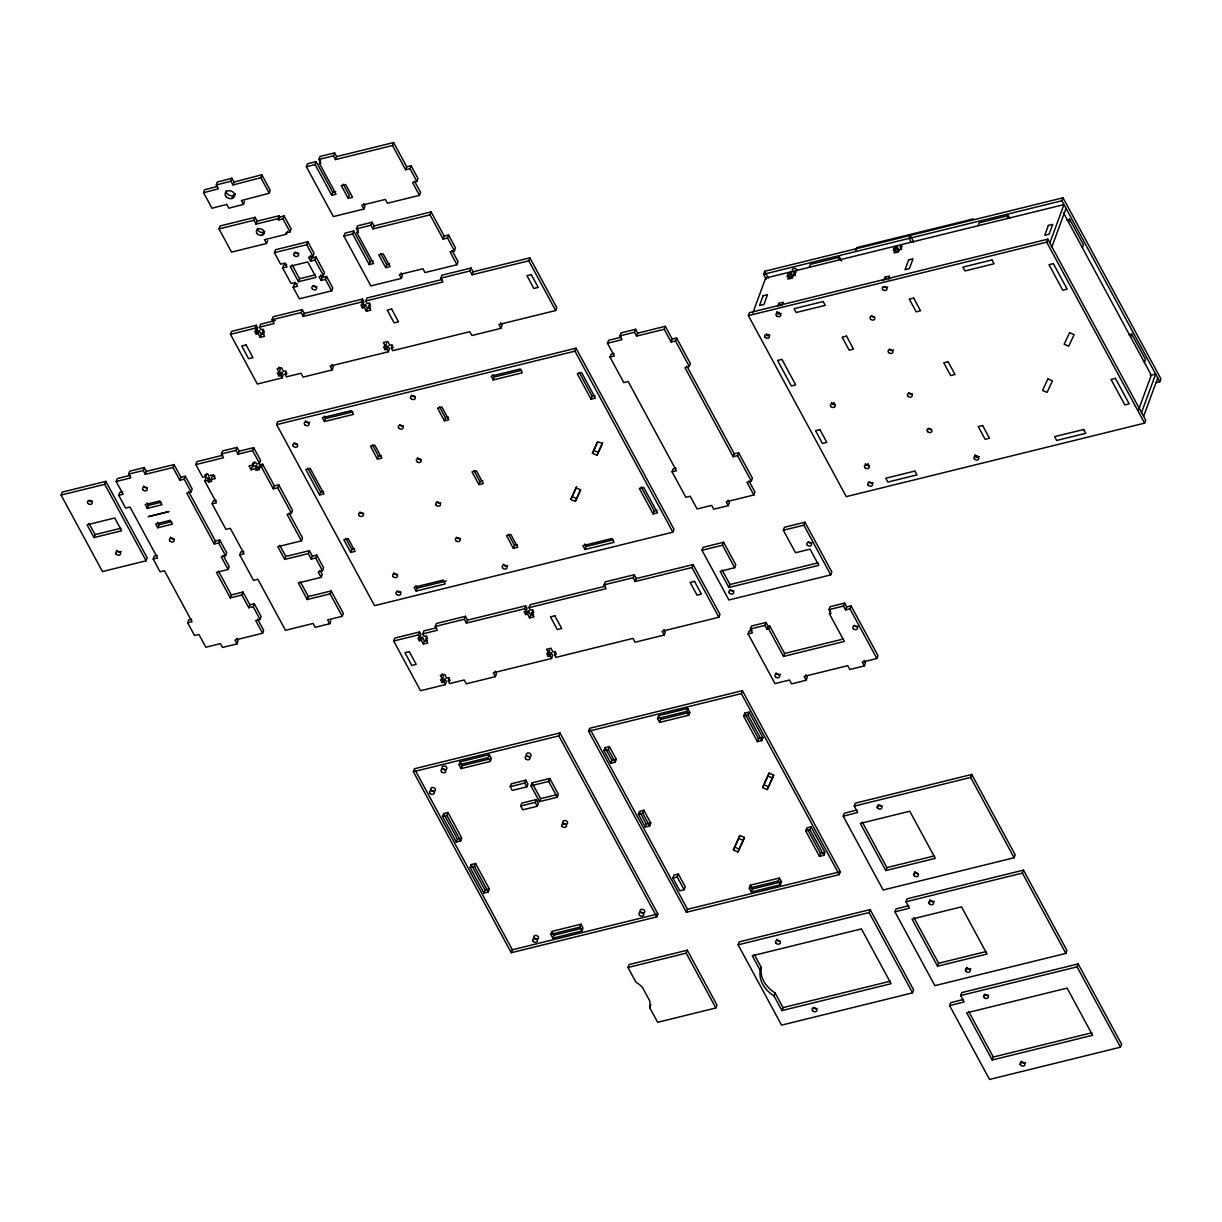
<?xml version="1.0" encoding="UTF-8"?>
<svg xmlns="http://www.w3.org/2000/svg" width="1222" height="1222" viewBox="0 0 1222 1222"><rect width="100%" height="100%" fill="white"/><g stroke="black" fill="none" stroke-linecap="round" stroke-linejoin="round"><path stroke-width="1.5" d="M244.461 201.431L243.499 204.364L228.85 208.198L226.788 204.38L212.002 208.259L203.585 192.709L218.371 188.83L216.309 184.996L217.21 182.093L231.92 178.229L233.982 182.063L233.02 184.98L260.836 177.679L261.814 174.761L233.982 182.063M203.585 192.709L204.563 189.777L217.44 186.401M233.02 184.98L230.943 181.161L231.92 178.229M231.951 198.514L232.928 195.581M243.499 204.364L241.421 200.53L269.237 193.229L270.215 190.311L261.814 174.761M61.1 495.078L62.185 492.13L105.84 481.361L147.205 557.858L146.121 560.806L102.465 571.56L61.1 495.078L104.756 484.324L105.84 481.361M93.972 537.573L87.068 524.803L114.715 517.991L121.62 530.76L93.972 537.573L95.056 534.61L89.023 523.444M236.701 638.373L238.076 640.924L236.992 643.887L222.45 647.461L220.372 643.643L205.831 647.232L198.926 634.478L194.558 635.547L187.669 622.808L192.037 621.723L164.451 570.735L160.097 571.82L153.193 559.065L157.562 557.996L129.99 507.008L125.622 508.077L118.717 495.322L123.086 494.253L116.197 481.514L117.281 478.55L130.021 475.419M118.717 495.322L119.817 492.374L122.719 491.656M116.197 481.514L130.754 477.924L128.677 474.09L129.761 471.142L144.318 467.552L146.38 471.387L145.296 474.335L172.944 467.522L174.043 464.574L146.38 471.387M267.633 240.535L266.533 243.484L231.538 252.114L218.998 228.911L220.082 225.948L255.077 217.333L257.155 221.151L256.055 224.115L277.959 218.707L279.044 215.759L257.155 221.151M145.296 474.335L143.234 470.516L144.318 467.552M147.297 508.367L145.235 504.549L159.853 500.944L161.93 504.762L147.297 508.367L148.381 505.419L147.007 502.868M256.055 224.115L253.993 220.281L255.077 217.333M262.088 235.266L263.173 232.302M157.775 527.751L155.713 523.917L170.332 520.312L172.409 524.146L157.775 527.751L158.86 524.788L157.485 522.237M281.808 372.42L280.724 375.383L278.83 375.841L279.914 372.893L281.808 372.42L283.183 374.971L282.099 377.934L257.353 384.029L230.469 334.309L231.554 331.361L256.299 325.266L257.674 327.802L256.589 330.765L254.695 331.238L256.208 334.034L258.102 333.575L259.186 330.612L257.307 331.086L256.208 334.034M180.932 477.313L185.301 476.244L184.216 479.192L179.848 480.277L180.932 477.313L174.043 464.574M153.193 559.065L154.278 556.117L157.195 555.399M279.731 217.027L284.1 215.958L283.015 218.906L278.647 219.991L279.731 217.027L279.044 215.759M206.732 473.647L205.647 476.611L202.73 477.328L195.841 464.574L196.925 461.626L222.725 455.256M326.534 276.432L325.449 279.395L321.08 280.464L322.18 277.516L326.534 276.432L332.751 287.903L331.651 290.867L299.359 298.825L293.143 287.353L297.511 286.269L295.449 282.45L291.08 283.519L282.664 267.969L287.033 266.9L284.97 263.081L280.602 264.151L274.4 252.679L275.485 249.716L307.791 241.757L313.993 253.229L312.908 256.192L308.54 257.262L310.602 261.096L314.971 260.011L316.055 257.063L311.702 258.132L310.602 261.096M363.606 203.539L364.981 206.09L363.896 209.038L333.331 216.569L306.371 166.727L307.47 163.779L316.192 161.625L332.781 192.282L331.697 195.245L336.05 194.161L319.477 163.504L320.561 160.556M214.308 544.004L215.408 541.056L219.761 539.987L218.677 542.935L214.308 544.004L186.737 493.016L191.106 491.947L192.19 488.983L185.301 476.244M266.533 243.484L264.471 239.665L286.376 234.273L287.46 231.309M286.376 234.273L285.688 232.99L290.042 231.92L291.142 228.957L284.1 215.958M331.697 195.245L315.108 164.573L316.192 161.625M256.589 330.765L255.215 328.214L256.299 325.266M319.477 163.504L320.928 163.152L318.927 159.456L320.011 156.492L334.568 152.903L336.569 156.599L335.485 159.563L392.522 145.51L393.606 142.546L336.569 156.599M258.102 333.575L260.179 337.394L264.532 336.325L262.47 332.491L264.364 332.033L262.852 329.222L260.958 329.696L259.583 327.145L260.668 324.181L275.21 320.592M282.664 267.969L283.748 265.021L286.666 264.303M330.826 620.761L329.726 623.724L315.184 627.314L313.107 623.48L285.459 630.292L257.888 579.304L253.519 580.374L239.726 554.88L244.095 553.81L230.301 528.316L225.948 529.386L212.154 503.892L216.523 502.822L204.792 481.147L205.892 478.184L208.794 477.481L209.695 479.131L208.611 482.094L211.803 481.3L210.917 479.635L212.002 476.687L214.904 475.969M208.611 482.094L207.709 480.429L208.794 477.481M260.179 337.394L261.264 334.431L259.186 330.612M262.47 332.491L263.555 329.543M195.841 464.574L223.489 457.761L221.411 453.942L222.496 450.979L237.053 447.405L239.13 451.224L238.03 454.172L252.587 450.597L253.672 447.634L239.13 451.224M259.583 327.145L274.125 323.555L272.063 319.736L273.148 316.773L302.246 309.609L304.324 313.428L303.239 316.391L361.437 302.048L362.522 299.085L304.324 313.428M335.485 159.563L333.484 155.866L334.568 152.903M312.908 256.192L306.707 244.721L307.791 241.757M212.154 503.892L213.239 500.944L216.157 500.226M293.143 287.353L294.242 284.39L297.145 283.672M238.03 454.172L235.968 450.353L237.053 447.405M298.504 281.702L290.164 266.274L307.761 261.936L316.101 277.363L298.504 281.702L299.589 278.738L292.073 264.853M303.239 316.391L301.162 312.557L302.246 309.609M278.83 375.841L277.318 373.046L279.196 372.573L280.296 369.624L278.906 367.074M187.669 622.808L188.753 619.844L191.671 619.126M348.194 198.315L341.305 185.576L345.673 184.491L352.562 197.246L348.194 198.315L349.293 195.367L343.26 184.216M331.895 364.416L333.27 366.967L332.185 369.93L303.087 377.094L301.009 373.275L286.467 376.85L285.093 374.299L286.177 371.351M256.528 465.719L255.444 468.668L251.075 469.752L252.16 466.789L256.528 465.719L257.43 467.369L256.33 470.333L259.538 469.538L258.636 467.889L259.721 464.925L262.638 464.207L274.354 485.882L273.27 488.831L277.638 487.761L278.723 484.798L274.354 485.882M251.075 469.752L248.998 465.918L253.366 464.849L254.451 461.885M321.08 280.464L319.018 276.646L323.387 275.561L324.472 272.613L316.055 257.063M230.255 597.864L231.34 594.915L242.979 592.044L241.895 595.007L230.255 597.864L216.462 572.37L228.102 569.513L221.213 556.758L225.581 555.689L226.666 552.726L219.761 539.987M253.366 464.849L252.48 463.184L255.673 462.405L256.574 464.055L259.476 463.337L260.576 460.388L253.672 447.634M401.106 272.888L402.481 275.439L401.396 278.387L370.846 285.917L343.886 236.075L344.971 233.127L353.708 230.973L370.281 261.63L369.197 264.594L373.565 263.509L356.977 232.852L358.061 229.904M276.646 424.645L277.73 421.682L576.051 348.194L673.948 529.218L672.864 532.166L374.543 605.654L276.646 424.645L574.966 351.157L576.051 348.194M273.27 488.831L261.554 467.171L262.638 464.207M228.102 569.513L229.186 566.55L223.152 555.399M369.197 264.594L352.608 233.921L353.708 230.973M356.977 232.852L358.443 232.501L356.442 228.804L357.527 225.841L372.084 222.251L374.069 225.948L372.985 228.911L430.037 214.858L431.122 211.895L374.069 225.948M239.726 554.88L240.826 551.932L243.728 551.214M372.985 228.911L370.984 225.215L372.084 222.251M406.712 166.772L411.081 165.703L409.996 168.651L405.628 169.736L406.712 166.772L393.606 142.546M249.868 604.798L254.237 603.714L253.153 606.677L248.784 607.746L249.868 604.798L242.979 592.044M362.445 307.868L363.53 304.904L365.424 304.446L364.339 307.394L362.445 307.868L360.933 305.057L362.812 304.599L363.912 301.635L362.522 299.085M364.339 307.394L366.401 311.228L370.77 310.144L368.708 306.325L370.587 305.851L369.075 303.056L367.18 303.514L365.806 300.963L366.89 298.015L442.181 279.471M324.441 421.544L322.364 417.71L351.478 410.546L353.54 414.365L324.441 421.544L325.526 418.581L324.151 416.03M284.726 559.432L285.826 556.468L309.395 550.664L308.311 553.612L284.726 559.432L277.837 546.677L301.406 540.872L287.063 514.34L291.432 513.255L292.516 510.307L278.723 484.798M366.401 311.228L367.486 308.265L365.424 304.446M368.708 306.325L369.792 303.362M363.896 209.038L361.819 205.22L385.404 199.415L387.466 203.234L419.482 195.352L412.547 182.536L416.916 181.467L418 178.504L411.081 165.703M385.709 267.664L378.805 254.924L383.173 253.84L390.078 266.595L385.709 267.664L386.794 264.716L380.76 253.565M236.992 643.887L234.93 640.053L262.577 633.24L255.688 620.501L260.042 619.417L261.141 616.468L254.237 603.714M419.482 195.352L420.567 192.389L414.502 181.192M262.577 633.24L263.662 630.292L257.628 619.142M301.406 540.872L302.506 537.909L289.049 513.041M319.614 494.956L305.836 469.462L310.189 468.393L323.983 493.887L319.614 494.956L320.699 492.008L307.776 468.102M385.052 349.675L386.152 346.727L388.031 346.254L386.946 349.217L385.052 349.675L383.54 346.88L385.434 346.406L386.519 343.458M312.358 556.147L316.727 555.063L315.643 558.026L311.274 559.096L312.358 556.147L309.395 550.664M332.185 369.93L330.123 366.096L388.321 351.768L389.421 348.805L388.031 346.254M500.699 322.837L502.074 325.388L500.989 328.336L471.891 335.515L469.813 331.681L392.69 350.683L391.315 348.133L392.399 345.184M308.341 596.565L331.177 590.944L330.093 593.892L307.241 599.528L308.341 596.565L300.261 581.657M444.212 236.121L448.581 235.052L447.496 238L443.128 239.084L444.212 236.121L431.122 211.895M307.241 599.528L298.29 582.955L321.126 577.334L318.163 571.85L322.532 570.766L323.616 567.818L316.727 555.063M321.126 577.334L322.226 574.371L319.996 570.262M365.806 300.963L442.929 281.976L440.867 278.142L441.952 275.194L471.05 268.015L473.128 271.849L472.028 274.797L528.79 260.821L529.874 257.857L473.128 271.849M377.445 459.182L370.419 446.183L374.787 445.113L381.814 458.113L377.445 459.182L378.53 456.234L372.389 444.854M401.396 278.387L399.334 274.568L422.904 268.764L424.981 272.582L456.982 264.7L450.063 251.885L454.431 250.815L455.516 247.852L448.581 235.052M350.729 552.466L343.825 539.727L348.194 538.642L355.083 551.397L350.729 552.466L351.814 549.518L345.78 538.367M456.982 264.7L458.082 261.737L452.018 250.541M329.726 623.724L327.664 619.905L342.221 616.316L343.306 613.352L331.177 590.944M472.028 274.797L469.966 270.978L471.05 268.015M444.457 420.857L437.552 408.117L441.921 407.048L448.825 419.788L444.457 420.857L445.541 417.909L439.508 406.758M445.007 679.127L443.907 682.09L442.028 682.548L443.112 679.6L445.007 679.127L446.381 681.677L445.297 684.641L420.551 690.736L393.667 641.015L394.752 638.067L419.497 631.973L420.872 634.508L419.788 637.472L417.893 637.93L419.406 640.74L421.3 640.282L422.384 637.319L420.49 637.792L419.406 640.74M493.245 379.95L491.168 376.132L520.282 368.952L522.344 372.786L493.245 379.95L494.33 377.002L492.955 374.451M416.137 591.081L414.059 587.263L443.174 580.083L445.236 583.917L416.137 591.081L417.221 588.133L415.847 585.582M419.788 637.472L418.398 634.921L419.497 631.973M421.3 640.282L423.362 644.101L427.731 643.032L425.668 639.198L427.563 638.739L426.035 635.929L424.141 636.402L422.766 633.851L423.851 630.888L436.59 627.757M478.932 484.599L472.028 471.86L476.397 470.776L483.286 483.53L478.932 484.599L480.017 481.651L473.983 470.485M423.362 644.101L424.462 641.138L422.384 637.319M425.668 639.198L426.753 636.25M422.766 633.851L437.323 630.262L435.246 626.443L436.346 623.48L465.445 616.316L467.507 620.134L466.422 623.098L524.635 608.755L525.72 605.791L467.507 620.134M500.989 328.336L498.927 324.517L555.674 310.541L556.758 307.577L529.874 257.857M442.028 682.548L440.5 679.753L442.395 679.279L443.479 676.331L442.104 673.78M466.422 623.098L464.36 619.264L465.445 616.316M413.357 771.724L414.441 768.76L559.966 732.91L657.864 913.934L656.779 916.882L511.254 952.732L413.357 771.724L558.866 735.873L559.966 732.91M495.093 671.122L496.468 673.673L495.384 676.637L466.285 683.801L464.207 679.982L449.665 683.556L448.275 681.005L449.36 678.057M513.393 548.342L506.504 535.587L510.872 534.518L517.761 547.257L513.393 548.342L514.493 545.379L508.459 534.228M727.991 500.119L729.366 502.67L728.281 505.633L713.724 509.207L711.662 505.389L697.105 508.978L690.216 496.224L685.848 497.308L672.054 471.814L676.423 470.73L628.154 381.493L623.8 382.578L610.007 357.084L614.376 355.999L607.471 343.26L608.571 340.296L621.295 337.165M591.051 399.197L577.258 373.703L581.626 372.634L595.42 398.128L591.051 399.197L592.135 396.233L579.213 372.343M459.075 764.789L460.159 761.825L489.274 754.661L491.336 758.48L490.251 761.443L461.152 768.607L459.075 764.789L488.174 757.625L489.274 754.661M610.007 357.084L611.092 354.12L614.009 353.402M442.532 816.54L443.632 813.577L447.985 812.508L461.779 838.002L460.694 840.95L456.325 842.034L442.532 816.54L446.901 815.456L447.985 812.508M607.471 343.26L622.029 339.67L619.966 335.851L621.051 332.888L635.608 329.298L637.67 333.132L636.586 336.081L664.233 329.268L665.318 326.32L637.67 333.132M461.152 768.607L462.237 765.659L460.159 761.825M525.643 614.574L526.728 611.611L528.622 611.153L527.522 614.101L525.643 614.574L524.116 611.764L526.01 611.306L527.094 608.342L525.72 605.791M527.522 614.101L529.6 617.935L533.968 616.85L531.891 613.032L533.785 612.558L532.273 609.763L530.379 610.221L529.004 607.67L530.088 604.722L605.379 586.178M570.796 499.477L576.204 487.929L580.755 489.869L575.333 501.417L570.796 499.477L576.524 486.616M529.6 617.935L530.684 614.972L528.622 611.153M636.586 336.081L634.508 332.262L635.608 329.298M531.891 613.032L532.975 610.068M592.441 453.27L597.864 441.722L602.415 443.678L596.993 455.226L592.441 453.27L597.405 442.074M575.333 501.417L580.297 490.205M596.993 455.226L602.721 442.364M456.325 842.034L457.41 839.071L443.632 813.577M584.941 549.503L582.863 545.669L611.978 538.505L614.04 542.324L584.941 549.503L586.025 546.54L584.651 543.989M548.25 656.382L549.335 653.434L551.229 652.96L550.144 655.924L548.25 656.382L546.738 653.587L548.632 653.113L549.717 650.165M470.119 867.528L471.203 864.565L475.572 863.496L489.365 888.99L488.265 891.938L483.912 893.022L470.119 867.528L474.487 866.444L475.572 863.496M495.384 676.637L493.321 672.803L551.519 658.475L552.604 655.511L551.229 652.96M663.897 629.544L665.272 632.095L664.188 635.043L635.089 642.222L633.011 638.388L555.888 657.39L554.513 654.839L555.598 651.891M672.207 339.059L676.576 337.99L675.491 340.953L671.122 342.023L672.207 339.059L665.318 326.32M510.231 786.632L511.27 783.76L525.827 780.186L527.904 784.005L526.85 786.861L512.293 790.451L510.231 786.632L524.773 783.042L525.827 780.186M483.912 893.022L484.997 890.059L471.203 864.565M520.709 806.001L521.748 803.144L536.305 799.555L538.383 803.389L537.329 806.245L522.772 809.819L520.709 806.001L535.251 802.411L536.305 799.555M529.004 607.67L606.127 588.683L604.05 584.849L605.15 581.901L634.249 574.722L636.311 578.556L635.226 581.504L691.988 567.527L693.073 564.564L636.311 578.556M530.959 785.792L532.044 782.844L549.808 778.46L558.347 794.269L557.263 797.233L539.513 801.601L530.959 785.792L548.709 781.423L549.808 778.46M733.169 456.753L734.269 453.79L738.623 452.72L737.538 455.669L733.169 456.753L684.916 367.517L689.284 366.447L690.369 363.484L676.576 337.99M539.513 801.601L540.598 798.653L532.044 782.844M653.098 513.927L639.305 488.433L643.673 487.349L657.467 512.843L653.098 513.927L654.182 510.964L641.26 487.074M672.054 471.814L673.139 468.851L676.056 468.133M635.226 581.504L633.164 577.685L634.249 574.722M588.546 731.245L589.63 728.297L742.426 690.659L840.324 871.668L839.239 874.616L686.443 912.269L588.546 731.245L741.342 693.607L742.426 690.659M511.254 952.732L512.339 949.784L415.343 770.44M748.368 315.627L749.453 312.664L1047.773 239.176L1145.671 420.2L1144.586 423.148L846.266 496.636L748.368 315.627L1046.689 242.139L1047.773 239.176M766.316 279.273L763.597 274.247L764.682 271.284L1063.003 197.796L1160.9 378.805L1159.815 381.768L1156.134 382.669M752.813 313L765.659 278.066L790.405 271.971L792.467 275.79L791.749 277.761L789.855 278.234M603.943 750.568L605.027 747.62L609.396 746.535L616.285 759.29L615.201 762.238L610.832 763.322L603.943 750.568L608.296 749.498L609.396 746.535M790.405 271.971L789.672 273.942L787.778 274.4L786.983 276.569L788.877 276.111L787.793 279.059L792.162 277.99L795.934 272.399L794.04 272.873L795.415 275.408M777.788 306.264L778.872 303.3L783.241 302.231L782.156 305.179M610.832 763.322L611.917 760.359L605.027 747.62M779.056 312.252L778.338 314.222L776.948 311.671M794.04 272.873L794.774 270.902L1063.98 204.578L1049.835 242.995M550.771 934.326L551.855 931.378L580.969 924.199L583.031 928.033L581.947 930.981L552.848 938.16L550.771 934.326L579.87 927.162L580.969 924.199M552.848 938.16L553.933 935.197L552.543 932.646M701.993 550.267L703.093 547.319L723.607 542.263L735.766 564.763L734.682 567.711L720.14 571.3L728.892 587.492L818.816 565.343L810.064 549.152L795.507 552.726L783.348 530.226L784.432 527.278L804.947 522.222L831.846 571.942L830.746 574.89L728.892 599.987L701.993 550.267L722.523 545.211L723.607 542.263M809.315 267.312L810.4 264.349L839.514 257.185L841.576 261.004M657.543 718.582L658.643 715.634L687.742 708.455L689.804 712.289L688.719 715.237L659.62 722.401L657.543 718.582L686.657 711.418L687.742 708.455M659.62 722.401L660.705 719.452L658.643 715.634M728.281 505.633L726.204 501.799L753.852 494.986L746.963 482.247L751.331 481.163L752.416 478.214L738.623 452.72M838.429 260.133L839.514 257.185M753.852 494.986L754.952 492.038L748.918 480.888M638.403 814.31L639.503 811.347L643.857 810.278L650.761 823.017L649.676 825.98L645.308 827.05L638.403 814.31L642.772 813.226L643.857 810.278M728.892 587.492L729.977 584.528L722.095 569.971M664.188 635.043L662.11 631.224L718.872 617.247L719.957 614.284L693.073 564.564M855.797 250.541L856.882 247.577L973.308 218.906M645.308 827.05L646.392 824.102L640.359 812.951M805.863 674.743L807.238 677.293L806.153 680.257L791.596 683.846L789.534 680.012L774.977 683.602L748.093 633.882L749.178 630.934L752.08 630.216M748.093 633.882L752.462 632.813L750.384 628.979L751.469 626.031L766.026 622.441L768.088 626.275L767.004 629.223L768.607 628.826L769.692 625.878L768.088 626.275M628.001 967.488L629.086 964.54L687.299 950.197L716.947 1005.019L715.848 1007.967L657.65 1022.31L649.722 1007.646A29.985 23.142 20.2 0 0 649.676 1000.757L642.467 987.452A29.985 23.142 20.2 0 0 635.929 982.152L628.001 967.488L686.199 953.16L687.299 950.197M896.077 252.068L897.971 251.595L898.705 249.624L896.627 245.805L895.909 247.776L894.015 248.234L893.221 250.403L895.115 249.945L894.015 252.893L898.384 251.824L902.157 246.233L900.278 246.691L901.653 249.242M890.273 278.555L888.379 279.013L889.463 276.065L885.11 277.134L884.01 280.082L882.131 280.556M900.278 246.691L900.996 244.721M767.004 629.223L764.941 625.404L766.026 622.441M672.879 878.053L673.964 875.089L678.332 874.02L685.237 886.76L684.137 889.723L679.783 890.792L672.879 878.053L677.248 876.968L678.332 874.02M830.746 574.89L803.862 525.185L804.947 522.222M743.633 716.153L744.717 713.205L749.086 712.12L762.879 737.614L761.795 740.578L757.426 741.647L743.633 716.153L748.001 715.084L749.086 712.12M649.722 1007.646L650.807 1004.698M686.443 912.269L687.528 909.305L590.532 729.962M830.517 610.893L829.433 613.841L844.356 641.443L783.531 656.428L784.616 653.465L769.692 625.878M757.426 741.647L758.511 738.699L744.717 713.205M733.383 850.008L739.875 835.497L744.427 837.452L743.343 840.4L737.92 851.948L733.383 850.008L739.875 835.497M737.92 851.948L744.427 837.452M762.62 787.64L769.112 773.144L773.663 775.084L772.579 778.047L767.172 789.595L762.62 787.64L769.112 773.144M829.433 613.841L831.036 613.444L828.974 609.625L830.059 606.677L844.601 603.088L846.678 606.906L845.593 609.87L849.947 608.785L851.047 605.837L846.678 606.906M767.172 789.595L773.663 775.084M978.119 225.719L979.204 222.771L1008.318 215.607L1009.693 218.142M845.593 609.87L843.516 606.036L844.601 603.088M749.239 888.119L750.339 885.171L779.437 878.007L781.5 881.826L780.415 884.774L751.316 891.953L749.239 888.119L778.353 880.955L779.437 878.007M751.316 891.953L752.401 888.99L750.339 885.171M738.119 944.82L739.203 941.872L870.171 909.596L913.613 989.912L912.529 992.86L781.561 1025.136L738.119 944.82L869.086 912.559L870.171 909.596M1007.234 218.555L1008.318 215.607M806.153 680.257L804.076 676.423L847.732 665.669L849.809 669.503L864.351 665.914L865.451 662.966L864.061 660.415M805.68 830.884L806.78 827.92L811.133 826.851L824.926 852.345L823.842 855.308L819.473 856.378L805.68 830.884L810.049 829.814L811.133 826.851M760.221 970.436L752.294 955.772L861.434 928.888L891.082 983.71L781.943 1010.594L774 995.93A29.985 23.142 20.2 0 1 760.221 970.436L761.306 967.473L754.264 954.443M864.351 665.914L862.289 662.095L876.846 658.505L877.931 655.542L851.047 605.837M819.473 856.378L820.558 853.43L807.635 829.524M1159.815 381.768L1061.918 200.744L1063.003 197.796M774 995.93L775.099 992.982A29.985 23.142 20.2 0 1 761.306 967.473M1051.913 246.829L1066.042 208.397M843.211 816.204L857.691 812.493L854.254 806.123L855.339 803.159L971.75 774.488L1015.192 854.789L1014.107 857.752L883.139 890.013L843.211 816.204L844.295 813.241L856.973 810.003M976.989 455.623L976.256 457.593L974.881 455.042M1068.578 222.221L1069.662 219.273L1066.76 219.975M781.943 1010.594L783.027 1007.631L775.099 992.982M1082.371 247.715L1083.456 244.767L1069.662 219.273M877.35 807.65L878.435 804.702A2.475 1.909 20.2 0 0 882.177 805.863M885.813 870.568L860.303 823.414L909.779 811.225L935.288 858.379L885.813 870.568L886.897 867.62L862.274 822.07M894.947 911.856L909.428 908.145L905.976 901.76L907.075 898.812L1023.486 870.125L1066.913 950.441L1065.828 953.389L934.861 985.665L894.947 911.856L896.032 908.893L908.71 905.639M913.888 875.212L914.973 872.264M1130.625 336.951L1131.709 333.988L1128.807 334.706M1014.107 857.752L970.665 777.436L971.75 774.488M929.071 903.302L930.156 900.339M1144.418 362.445L1145.503 359.482L1131.709 333.988M1138.385 410.332L1151.307 375.2L1063.4 212.659M937.549 966.22L912.04 919.051L961.515 906.861L987.025 954.031L937.549 966.22L938.633 963.257L913.995 917.722M1141.531 412.547L1155.676 374.115L1150.177 375.475M1143.609 416.366L1157.738 377.934M949.616 1005.645L964.097 1001.933L960.66 995.548L961.745 992.6L1078.155 963.914L1121.597 1044.23L1120.513 1047.178L989.545 1079.454L949.616 1005.645L950.701 1002.682L963.379 999.428M965.609 970.864L966.694 967.9M1065.828 953.389L1022.402 873.088L1023.486 870.125M983.756 997.091L984.84 994.128A2.475 1.909 20.2 0 0 988.583 995.304M992.218 1060.009L966.709 1012.839L1067.111 988.109L1092.621 1035.278L992.218 1060.009L993.303 1057.045L968.679 1011.511M1020.294 1064.652L1021.378 1061.689M1120.513 1047.178L1077.071 966.877L1078.155 963.914M216.309 184.996L230.943 181.161M318.927 159.456L333.484 155.866M306.371 166.727L315.108 164.573M332.781 192.282L335.683 191.564M218.998 228.911L253.993 220.281M356.442 228.804L370.984 225.215M274.4 252.679L306.707 244.721M343.886 236.075L352.608 233.921M299.589 278.738L315.429 274.843M370.281 261.63L373.199 260.912M386.794 264.716L389.711 263.998M272.063 319.736L301.162 312.557M440.867 278.142L469.966 270.978M230.469 334.309L255.215 328.214M257.674 327.802L255.78 328.275L257.307 331.086M261.264 334.431L264.166 333.728M367.486 308.265L370.403 307.547M285.093 374.299L286.971 373.84L285.459 371.03L283.565 371.503L281.503 367.685L277.134 368.754L279.196 372.573M391.315 348.133L393.209 347.674L391.697 344.864L389.803 345.337L387.725 341.503L383.372 342.588L385.434 346.406M763.597 274.247L1061.918 200.744M619.966 335.851L634.508 332.262M325.526 418.581L352.807 411.86M494.33 377.002L521.611 370.281M128.677 474.09L143.234 470.516M221.411 453.942L235.968 450.353M766.927 335.806L769.829 335.103M445.541 417.909L448.459 417.191M204.792 481.147L207.709 480.429M210.917 479.635L215.271 478.566L213.208 474.747L208.84 475.816L207.939 474.167L204.746 474.946L205.647 476.611M258.636 467.889L261.554 467.171M148.381 505.419L161.182 502.257M592.135 396.233L595.053 395.531M378.53 456.234L381.447 455.516M95.056 534.61L120.871 528.255M158.86 524.788L171.66 521.641M320.699 492.008L323.616 491.29M480.017 481.651L482.919 480.933M351.814 549.518L354.716 548.8M514.493 545.379L517.395 544.661M654.182 510.964L657.1 510.246M417.221 588.133L446.32 580.954M586.025 546.54L613.307 539.818M783.348 530.226L803.862 525.185M435.246 626.443L464.36 619.264M604.05 584.849L633.164 577.685M393.667 641.015L418.398 634.921M424.462 641.138L427.364 640.42M530.684 614.972L533.602 614.254M729.977 584.528L818.068 562.838M448.275 681.005L450.17 680.547L448.657 677.736L446.763 678.21L444.701 674.391L440.332 675.461L442.395 679.279M554.513 654.839L556.407 654.381L554.88 651.57L552.986 652.044L550.923 648.21L546.555 649.294L548.632 653.113M750.384 628.979L764.941 625.404M828.974 609.625L843.516 606.036M784.616 653.465L843.608 638.938M462.237 765.659L489.518 758.938M660.705 719.452L689.804 712.289M611.917 760.359L616.285 759.29M758.511 738.699L762.879 737.614M540.598 798.653L556.575 794.712M457.41 839.071L460.327 838.353M646.392 824.102L650.761 823.017M484.997 890.059L489.365 888.99M854.254 806.123L970.665 777.436M820.558 853.43L823.475 852.712M553.933 935.197L581.214 928.476M752.401 888.99L781.5 881.826M512.339 949.784L657.864 913.934M687.528 909.305L840.324 871.668M886.897 867.62L934.54 855.874M905.976 901.76L1022.402 873.088M938.633 963.257L986.276 951.526M783.027 1007.631L890.319 981.205M960.66 995.548L1077.071 966.877M993.303 1057.045L1091.888 1032.773M593.541 450.322L598.077 452.262M571.881 496.514L576.433 498.454M768.027 776.092L772.579 778.047M763.704 784.692L768.256 786.632M738.791 838.46L743.343 840.4M734.468 847.06L739.02 849M1046.689 242.139L1144.586 423.148M913.827 242.139L910.207 235.434L909.122 238.397L910.925 241.742M895.909 247.776L897.971 251.595M894.015 248.234L896.49 252.496M885.11 277.134L886.485 279.685M789.672 273.942L791.749 277.761M787.778 274.4L790.252 278.662M764.682 271.284L768.302 277.99M778.872 303.3L780.247 305.851M849.947 608.785L876.846 658.505M675.491 340.953L689.284 366.447M737.538 455.669L751.331 481.163M686.901 366.218L734.269 453.79M664.233 329.268L671.122 342.023M768.607 628.826L783.531 656.428M722.523 545.211L734.682 567.711M528.79 260.821L555.674 310.541M574.966 351.157L672.864 532.166M691.988 567.527L718.872 617.247M869.086 912.559L912.529 992.86M741.342 693.607L839.239 874.616M748.001 715.084L761.795 740.578M810.049 829.814L823.842 855.308M409.996 168.651L416.916 181.467M447.496 238L454.431 250.815M392.522 145.51L405.628 169.736M430.037 214.858L443.128 239.084M686.657 711.418L688.719 715.237M778.353 880.955L780.415 884.774M608.296 749.498L615.201 762.238M642.772 813.226L649.676 825.98M677.248 876.968L684.137 889.723M362.018 302.109L363.53 304.904M361.437 302.048L362.812 304.599M386.946 349.217L388.321 351.768M547.823 650.623L549.335 653.434M524.635 608.755L526.01 611.306M550.144 655.924L551.519 658.475M314.971 260.011L323.387 275.561M325.449 279.395L331.651 290.867M310.312 255.581L311.702 258.132M320.79 274.965L322.18 277.516M686.199 953.16L715.848 1007.967M260.836 177.679L269.237 193.229M283.015 218.906L290.042 231.92M558.866 735.873L656.779 916.882M277.959 218.707L278.647 219.991M548.709 781.423L557.263 797.233M524.773 783.042L526.85 786.861M535.251 802.411L537.329 806.245M488.174 757.625L490.251 761.443M579.87 927.162L581.947 930.981M280.724 375.383L282.099 377.934M443.907 682.09L445.297 684.641M277.638 487.761L291.432 513.255M315.643 558.026L322.532 570.766M252.587 450.597L259.476 463.337M308.311 553.612L311.274 559.096M330.093 593.892L342.221 616.316M259.721 464.925L260.622 466.59M446.901 815.456L460.694 840.95M474.487 866.444L488.265 891.938M255.444 468.668L256.33 470.333M279.792 545.317L285.826 556.468M184.216 479.192L191.106 491.947M218.677 542.935L225.581 555.689M253.153 606.677L260.042 619.417M188.707 491.702L215.408 541.056M172.944 467.522L179.848 480.277M241.895 595.007L248.784 607.746M218.417 571.01L231.34 594.915M104.756 484.324L146.121 560.806M918.196 873.638A2.475 1.909 20.2 0 1 914.774 871.744M934.326 901.194A2.475 1.909 20.2 0 1 929.973 899.835M970.864 968.756A2.475 1.909 20.2 0 1 966.51 967.396M1025.548 1062.544A2.475 1.909 20.2 0 1 1021.18 1061.185M430.679 789.488A2.475 1.909 20.2 0 1 433.657 787.64A2.475 1.909 20.2 0 1 434.91 790.97A2.475 1.909 20.2 0 1 430.877 789.992M795.14 272.369A2.475 1.909 20.2 0 1 792.299 270.245A2.475 1.909 20.2 0 1 794.697 268.428A2.475 1.909 20.2 0 1 797.111 270.872M794.651 275.255A2.475 1.909 20.2 0 1 791.214 272.857A2.475 1.909 20.2 0 1 794.987 271.926M780.064 941.184A2.475 1.909 20.2 0 1 776.657 939.306M817.136 1008.547A2.475 1.909 20.2 0 1 813.394 1007.371M298.825 253.29A2.475 1.909 20.2 0 1 295.082 252.114M316.895 286.681A2.475 1.909 20.2 0 1 313.153 285.52M235.418 193.641A4.949 3.88 18.4 0 1 229.812 195.489A4.949 3.88 18.4 0 1 226.009 190.846M264.762 231.432A4.124 3.177 20.2 0 1 260.103 232.012A4.124 3.177 20.2 0 1 257.445 228.3M147.037 487.838A2.475 1.909 20.2 0 1 143.631 485.944M173.891 539.009A2.475 1.909 20.2 0 1 170.484 537.115M121.207 551.687A2.475 1.909 20.2 0 1 116.838 550.328M92.475 501.203A2.475 1.909 20.2 0 1 89.069 500.501M733.918 590.929A2.475 1.909 20.2 0 1 730.16 589.768M812.218 542.537A2.475 1.909 20.2 0 1 808.399 542.156M858.318 626.138A2.475 1.909 20.2 0 1 854.147 625.297M780.43 674.223A2.475 1.909 20.2 0 1 776.062 672.864M363.713 513.301A2.49 1.925 20.2 0 1 359.94 512.125M440.745 502.99A2.49 1.925 20.2 0 1 436.972 501.814M460.404 538.398A2.49 1.925 20.2 0 1 456.631 537.237M397.746 574.401A2.49 1.925 20.2 0 1 393.774 572.706M415.022 396.539A2.475 1.909 20.2 0 1 411.799 395.164M297.374 444.289A2.475 1.909 20.2 0 1 294.166 442.929M401.015 592.044A2.475 1.909 20.2 0 1 397.272 590.868M507.665 565.557A2.475 1.909 20.2 0 1 503.311 564.197M403.352 425.913A2.475 1.909 20.2 0 1 399.609 424.752M420.887 459.518A2.475 1.909 20.2 0 1 417.466 457.639M309.746 422.186A2.475 1.909 20.2 0 1 305.378 420.811M835.436 404.283A2.49 1.925 20.2 0 1 831.464 402.588M912.467 393.958A2.49 1.925 20.2 0 1 908.71 392.781M931.607 429.579A2.49 1.925 20.2 0 1 928.353 428.204M869.468 465.383A2.49 1.925 20.2 0 1 865.497 463.688M887.691 286.987A2.475 1.909 20.2 0 1 883.873 286.62M769.112 335.271A2.475 1.909 20.2 0 1 766.225 334.37M873.165 482.705A2.475 1.909 20.2 0 1 868.995 481.85M979.387 456.539A2.475 1.909 20.2 0 1 975.034 455.164M874.54 317.094A2.475 1.909 20.2 0 1 871.332 315.719M893.557 349.981A2.475 1.909 20.2 0 1 889.387 349.125M781.041 313.474A2.475 1.909 20.2 0 1 777.299 312.313M868.307 463.917A2.49 1.925 20.2 0 1 867.696 463.734M834.275 402.817A2.49 1.925 20.2 0 1 833.664 402.618M763.139 295.709L759.519 305.561L763.887 304.492L767.508 294.639L763.139 295.709M908.664 259.858L905.028 269.711L909.397 268.641L913.033 258.789L908.664 259.858M1048.354 225.444L1044.734 235.296L1049.102 234.227L1052.722 224.374L1048.354 225.444M1047.926 378.896L1042.519 390.444L1047.071 392.399L1052.478 380.852L1047.926 378.896M1069.586 332.705L1064.179 344.253L1068.715 346.193L1074.138 334.645L1069.586 332.705M246.096 344.91L241.727 345.979L248.631 358.733L252.985 357.649L246.096 344.91M391.62 309.059L387.252 310.128L394.141 322.883L398.509 321.798L391.62 309.059M531.31 274.645L526.957 275.714L533.846 288.468L538.215 287.384L531.31 274.645M823.2 301.529L794.086 308.692L796.164 312.511L825.262 305.347L823.2 301.529M992.004 259.935L962.89 267.114L964.968 270.933L994.066 263.769L992.004 259.935M913.659 298.015L909.29 299.1L916.179 311.839L920.548 310.77L913.659 298.015M1053.349 263.601L1048.98 264.685L1062.773 290.179L1067.142 289.095L1053.349 263.601M846.51 336.081L842.141 337.165L849.168 350.164L853.536 349.095L846.51 336.081M781.927 359.36L777.559 360.444L791.337 385.938L795.705 384.854L781.927 359.36M168.758 511.606L148.381 516.631L168.758 511.606M948.119 361.758L943.751 362.827L950.655 375.582L955.024 374.512L948.119 361.758M819.916 429.625L815.548 430.694L822.452 443.449L826.82 442.379L819.916 429.625M1115.396 378.331L1111.042 379.416L1124.82 404.91L1129.189 403.825L1115.396 378.331M982.595 425.5L978.226 426.57L985.131 439.324L989.484 438.24L982.595 425.5M914.896 471.066L885.782 478.23L887.859 482.064L916.958 474.884L914.896 471.066M1083.7 429.487L1054.586 436.651L1056.663 440.47L1085.762 433.306L1083.7 429.487M409.294 651.616L404.925 652.685L411.814 665.44L416.183 664.356L409.294 651.616M554.819 615.766L550.45 616.835L557.339 629.59L561.708 628.505L554.819 615.766M694.508 581.351L690.14 582.42L697.044 595.175L701.413 594.091L694.508 581.351M877.686 808.124A2.475 1.909 20.2 0 0 881.795 808.093A2.475 1.909 20.2 0 0 879.092 805.13A2.475 1.909 20.2 0 0 877.686 808.124M914.224 875.685A2.475 1.909 20.2 0 0 918.348 875.655A2.475 1.909 20.2 0 0 915.629 872.691A2.475 1.909 20.2 0 0 914.224 875.685M929.407 903.776A2.475 1.909 20.2 0 0 933.532 903.73A2.475 1.909 20.2 0 0 930.828 900.782A2.475 1.909 20.2 0 0 929.407 903.776M965.96 971.337A2.475 1.909 20.2 0 0 970.069 971.291A2.475 1.909 20.2 0 0 967.366 968.343A2.475 1.909 20.2 0 0 965.96 971.337M984.092 997.564A2.475 1.909 20.2 0 0 988.201 997.519A2.475 1.909 20.2 0 0 985.497 994.571A2.475 1.909 20.2 0 0 984.092 997.564M1020.63 1065.126A2.475 1.909 20.2 0 0 1024.754 1065.08A2.475 1.909 20.2 0 0 1022.035 1062.132A2.475 1.909 20.2 0 0 1020.63 1065.126M442.624 768.882A2.475 1.909 20.2 0 0 446.733 768.837A2.475 1.909 20.2 0 0 444.029 765.889A2.475 1.909 20.2 0 0 442.624 768.882M441.539 771.83A2.475 1.909 20.2 0 0 445.648 771.8A2.475 1.909 20.2 0 0 442.944 768.837A2.475 1.909 20.2 0 0 441.539 771.83M430.129 793.429A2.475 1.909 20.2 0 0 434.238 793.384A2.475 1.909 20.2 0 0 431.534 790.42A2.475 1.909 20.2 0 0 430.129 793.429M534.32 938.42A2.475 1.909 20.2 0 0 538.428 938.389A2.475 1.909 20.2 0 0 535.725 935.426A2.475 1.909 20.2 0 0 534.32 938.42M533.235 941.383A2.475 1.909 20.2 0 0 537.344 941.337A2.475 1.909 20.2 0 0 534.64 938.374A2.475 1.909 20.2 0 0 533.235 941.383M640.542 912.254A2.475 1.909 20.2 0 0 644.666 912.208A2.475 1.909 20.2 0 0 641.962 909.26A2.475 1.909 20.2 0 0 640.542 912.254M639.457 915.217A2.475 1.909 20.2 0 0 643.582 915.171A2.475 1.909 20.2 0 0 640.863 912.208A2.475 1.909 20.2 0 0 639.457 915.217M526.819 755.944A2.475 1.909 20.2 0 0 530.928 755.899A2.475 1.909 20.2 0 0 528.225 752.935A2.475 1.909 20.2 0 0 526.819 755.944M525.735 758.893A2.475 1.909 20.2 0 0 529.844 758.847A2.475 1.909 20.2 0 0 527.14 755.899A2.475 1.909 20.2 0 0 525.735 758.893M563.357 823.506A2.475 1.909 20.2 0 0 567.482 823.46A2.475 1.909 20.2 0 0 564.763 820.497A2.475 1.909 20.2 0 0 563.357 823.506M562.273 826.454A2.475 1.909 20.2 0 0 566.382 826.423A2.475 1.909 20.2 0 0 563.678 823.46A2.475 1.909 20.2 0 0 562.273 826.454M776.107 943.247A2.475 1.909 20.2 0 0 780.216 943.201A2.475 1.909 20.2 0 0 777.513 940.253A2.475 1.909 20.2 0 0 776.107 943.247M812.645 1010.808A2.475 1.909 20.2 0 0 816.754 1010.762A2.475 1.909 20.2 0 0 814.051 1007.814A2.475 1.909 20.2 0 0 812.645 1010.808M294.334 255.551A2.475 1.909 20.2 0 0 298.458 255.505A2.475 1.909 20.2 0 0 295.739 252.542A2.475 1.909 20.2 0 0 294.334 255.551M312.404 288.942A2.475 1.909 20.2 0 0 316.513 288.911A2.475 1.909 20.2 0 0 313.81 285.948A2.475 1.909 20.2 0 0 312.404 288.942M226.177 196.788A4.949 3.88 18.4 0 0 234.456 196.574A4.949 3.88 18.4 0 0 229.018 190.693A4.949 3.88 18.4 0 0 226.177 196.788M257.307 233.769A4.124 3.177 20.2 0 0 264.166 233.692A4.124 3.177 20.2 0 0 259.644 228.758A4.124 3.177 20.2 0 0 257.307 233.769M143.081 489.885A2.475 1.909 20.2 0 0 147.19 489.854A2.475 1.909 20.2 0 0 144.486 486.891A2.475 1.909 20.2 0 0 143.081 489.885M169.934 541.056A2.475 1.909 20.2 0 0 174.043 541.025A2.475 1.909 20.2 0 0 171.34 538.062A2.475 1.909 20.2 0 0 169.934 541.056M116.289 554.269A2.475 1.909 20.2 0 0 120.398 554.238A2.475 1.909 20.2 0 0 117.694 551.275A2.475 1.909 20.2 0 0 116.289 554.269M87.984 503.464A2.475 1.909 20.2 0 0 92.093 503.418A2.475 1.909 20.2 0 0 89.389 500.47A2.475 1.909 20.2 0 0 87.984 503.464M729.427 593.189A2.475 1.909 20.2 0 0 733.536 593.159A2.475 1.909 20.2 0 0 730.832 590.195A2.475 1.909 20.2 0 0 729.427 593.189M807.314 545.119A2.475 1.909 20.2 0 0 811.423 545.073A2.475 1.909 20.2 0 0 808.72 542.11A2.475 1.909 20.2 0 0 807.314 545.119M853.399 628.719A2.475 1.909 20.2 0 0 857.508 628.688A2.475 1.909 20.2 0 0 854.804 625.725A2.475 1.909 20.2 0 0 853.399 628.719M775.512 676.805A2.475 1.909 20.2 0 0 779.621 676.759A2.475 1.909 20.2 0 0 776.917 673.811A2.475 1.909 20.2 0 0 775.512 676.805M393.224 576.662A2.49 1.925 20.2 0 0 397.364 576.616A2.49 1.925 20.2 0 0 394.645 573.637A2.49 1.925 20.2 0 0 393.224 576.662M455.898 540.674A2.49 1.925 20.2 0 0 460.022 540.613A2.49 1.925 20.2 0 0 457.288 537.634A2.49 1.925 20.2 0 0 455.898 540.674M436.239 505.251A2.49 1.925 20.2 0 0 440.378 505.205A2.49 1.925 20.2 0 0 437.644 502.227A2.49 1.925 20.2 0 0 436.239 505.251M359.192 515.562A2.49 1.925 20.2 0 0 363.331 515.516A2.49 1.925 20.2 0 0 360.612 512.537A2.49 1.925 20.2 0 0 359.192 515.562M411.05 398.601A2.475 1.909 20.2 0 0 415.175 398.555A2.475 1.909 20.2 0 0 412.456 395.592A2.475 1.909 20.2 0 0 411.05 398.601M293.417 446.351A2.475 1.909 20.2 0 0 297.526 446.305A2.475 1.909 20.2 0 0 294.823 443.357A2.475 1.909 20.2 0 0 293.417 446.351M396.524 594.304A2.475 1.909 20.2 0 0 400.633 594.259A2.475 1.909 20.2 0 0 397.929 591.311A2.475 1.909 20.2 0 0 396.524 594.304M502.746 568.138A2.475 1.909 20.2 0 0 506.87 568.093A2.475 1.909 20.2 0 0 504.151 565.129A2.475 1.909 20.2 0 0 502.746 568.138M398.861 428.174A2.475 1.909 20.2 0 0 402.97 428.143A2.475 1.909 20.2 0 0 400.266 425.18A2.475 1.909 20.2 0 0 398.861 428.174M416.916 461.58A2.475 1.909 20.2 0 0 421.04 461.534A2.475 1.909 20.2 0 0 418.321 458.571A2.475 1.909 20.2 0 0 416.916 461.58M304.828 424.767A2.475 1.909 20.2 0 0 308.937 424.721A2.475 1.909 20.2 0 0 306.233 421.758A2.475 1.909 20.2 0 0 304.828 424.767M864.947 467.629A2.49 1.925 20.2 0 0 869.102 467.598A2.49 1.925 20.2 0 0 866.367 464.62A2.49 1.925 20.2 0 0 864.947 467.629M927.62 431.641A2.49 1.925 20.2 0 0 931.76 431.58A2.49 1.925 20.2 0 0 929.01 428.617A2.49 1.925 20.2 0 0 927.62 431.641M907.961 396.218A2.49 1.925 20.2 0 0 912.101 396.172A2.49 1.925 20.2 0 0 909.382 393.209A2.49 1.925 20.2 0 0 907.961 396.218M830.914 406.529A2.49 1.925 20.2 0 0 835.054 406.498A2.49 1.925 20.2 0 0 832.335 403.52A2.49 1.925 20.2 0 0 830.914 406.529M882.788 289.568A2.475 1.909 20.2 0 0 886.897 289.522A2.475 1.909 20.2 0 0 884.193 286.574A2.475 1.909 20.2 0 0 882.788 289.568M765.14 337.333A2.475 1.909 20.2 0 0 769.264 337.287A2.475 1.909 20.2 0 0 766.545 334.339A2.475 1.909 20.2 0 0 765.14 337.333M868.246 485.287A2.475 1.909 20.2 0 0 872.371 485.241A2.475 1.909 20.2 0 0 869.652 482.278A2.475 1.909 20.2 0 0 868.246 485.287M974.484 459.121A2.475 1.909 20.2 0 0 978.593 459.075A2.475 1.909 20.2 0 0 975.889 456.112A2.475 1.909 20.2 0 0 974.484 459.121M870.583 319.156A2.475 1.909 20.2 0 0 874.692 319.11A2.475 1.909 20.2 0 0 871.989 316.162A2.475 1.909 20.2 0 0 870.583 319.156M888.654 352.562A2.475 1.909 20.2 0 0 892.763 352.516A2.475 1.909 20.2 0 0 890.059 349.553A2.475 1.909 20.2 0 0 888.654 352.562M776.55 315.75A2.475 1.909 20.2 0 0 780.675 315.704A2.475 1.909 20.2 0 0 777.956 312.74A2.475 1.909 20.2 0 0 776.55 315.75"/></g></svg>
